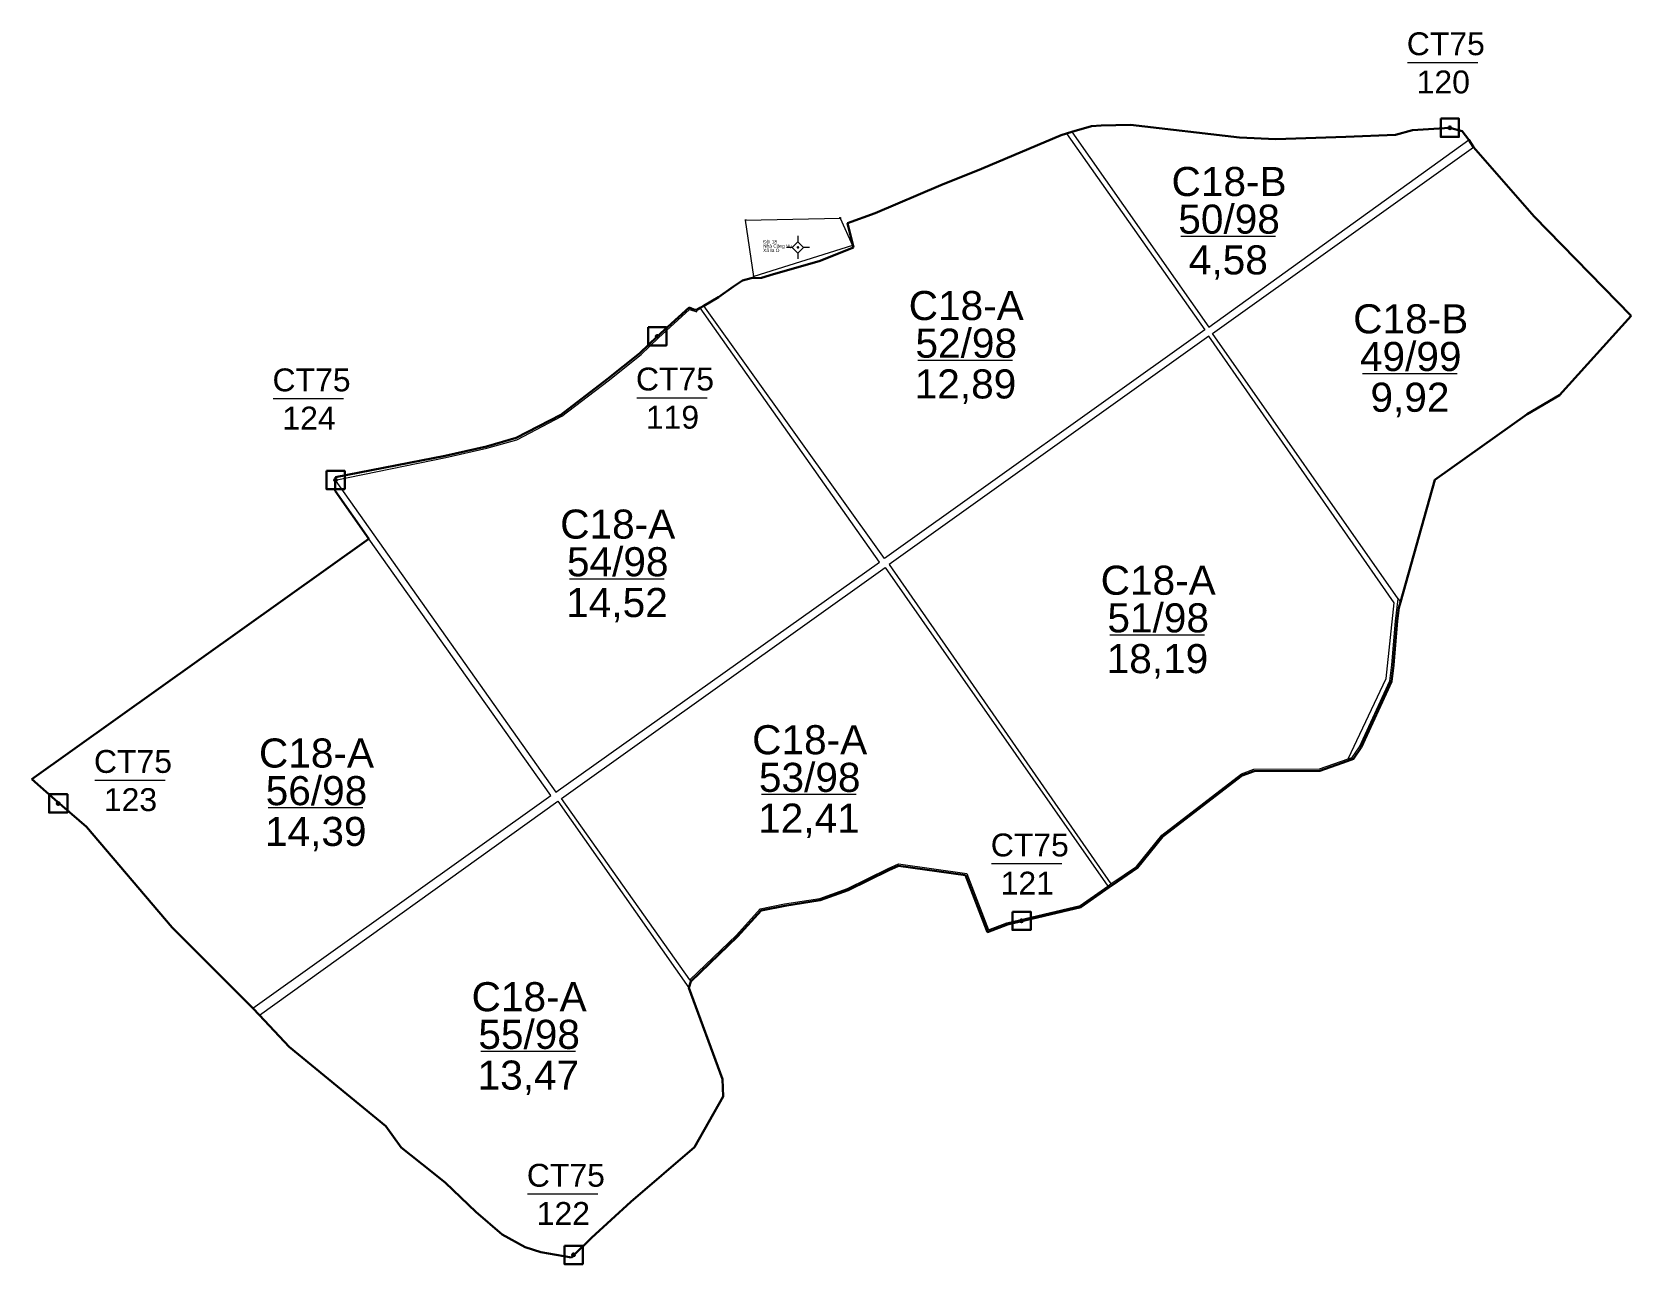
# Model space of a CAD drawing. Header units: metres. Extents: x 389812 to 396485, y 1540323 to 1543563.
# Drawn here: x 389812 to 391561, y 1540323 to 1541670 of the extents above; entities that cross this region are included whole.
import ezdxf
from ezdxf.enums import TextEntityAlignment as Align

# ---------------------------------------------------------------- set-up
doc = ezdxf.new("R2010")
doc.units = ezdxf.units.M
doc.header["$MEASUREMENT"] = 0
doc.layers.add('RanhOne', color=1, linetype='Continuous', lineweight=0)
doc.styles.add('Style-Arial', font='arial.ttf')
doc.styles.add('Style-vnarial', font='vnarial.shx')

# ---------------------------------------------------------------- blocks, each defined once
blk = doc.blocks.new('*U0')
at = {"color": 0, "linetype": 'Continuous', "lineweight": -2, "ltscale": 10, "flags": 128}
blk.add_lwpolyline([(-150, 150), (150, 150), (150, -150), (-150, -150), (-150, 150)], close=True, dxfattribs=at)
at = {"color": 0, "linetype": 'Continuous', "lineweight": -2, "ltscale": 10}
blk.add_circle((-0.02828, 0.016065), 22.5, dxfattribs=at)
blk = doc.blocks.new('*U29')
at = {"layer": 'RanhOne', "color": 3, "linetype": 'Continuous', "lineweight": 13}
blk.add_line((-61.590481, 0.735993), (61.441778, 0.735993), dxfattribs=at)
at = {"layer": 'RanhOne', "color": 3, "linetype": 'Continuous', "lineweight": 13, "style": 'Style-vnarial'}
for s, p in [('CT75', (-62.927429, 13.404383)), ('120', (-45.630649, -53.404347))]:
    blk.add_text(s, height=40, dxfattribs=at).set_placement(p)
blk = doc.blocks.new('*U30')
at = {"layer": 'RanhOne', "color": 3, "linetype": 'Continuous', "lineweight": 13}
blk.add_line((-61.590481, 0.735993), (61.441778, 0.735993), dxfattribs=at)
at = {"layer": 'RanhOne', "color": 3, "linetype": 'Continuous', "lineweight": 13, "style": 'Style-vnarial'}
for s, p in [('CT75', (-62.927429, 13.404383)), ('121', (-45.630649, -53.404347))]:
    blk.add_text(s, height=40, dxfattribs=at).set_placement(p)
blk = doc.blocks.new('*U31')
at = {"layer": 'RanhOne', "color": 3, "linetype": 'Continuous', "lineweight": 13}
blk.add_line((-61.590481, 0.735993), (61.441778, 0.735993), dxfattribs=at)
at = {"layer": 'RanhOne', "color": 3, "linetype": 'Continuous', "lineweight": 13, "style": 'Style-vnarial'}
for s, p in [('CT75', (-62.927429, 13.404383)), ('122', (-45.630649, -53.404347))]:
    blk.add_text(s, height=40, dxfattribs=at).set_placement(p)
blk = doc.blocks.new('*U32')
at = {"layer": 'RanhOne', "color": 3, "linetype": 'Continuous', "lineweight": 13}
blk.add_line((-61.590481, 0.735993), (61.441778, 0.735993), dxfattribs=at)
at = {"layer": 'RanhOne', "color": 3, "linetype": 'Continuous', "lineweight": 13, "style": 'Style-vnarial'}
for s, p in [('CT75', (-62.927429, 13.404383)), ('123', (-45.630649, -53.404347))]:
    blk.add_text(s, height=40, dxfattribs=at).set_placement(p)
blk = doc.blocks.new('*U33')
at = {"layer": 'RanhOne', "color": 3, "linetype": 'Continuous', "lineweight": 13}
blk.add_line((-61.590481, 0.735993), (61.441778, 0.735993), dxfattribs=at)
at = {"layer": 'RanhOne', "color": 3, "linetype": 'Continuous', "lineweight": 13, "style": 'Style-vnarial'}
for s, p in [('CT75', (-62.927429, 13.404383)), ('124', (-45.630649, -53.404347))]:
    blk.add_text(s, height=40, dxfattribs=at).set_placement(p)
blk = doc.blocks.new('*U34')
at = {"layer": 'RanhOne', "color": 3, "linetype": 'Continuous', "lineweight": 13}
blk.add_line((-61.590481, 0.735993), (61.441778, 0.735993), dxfattribs=at)
at = {"layer": 'RanhOne', "color": 3, "linetype": 'Continuous', "lineweight": 13, "style": 'Style-vnarial'}
for s, p in [('CT75', (-62.927429, 13.404383)), ('119', (-45.630649, -53.404347))]:
    blk.add_text(s, height=40, dxfattribs=at).set_placement(p)
blk = doc.blocks.new('*U35')
at = {"layer": 'RanhOne', "color": 3, "linetype": 'Continuous', "lineweight": 13}
blk.add_line((-66.520877, -1.660429), (63.750129, -1.660429), dxfattribs=at)
at = {"layer": 'RanhOne', "color": 3, "linetype": 'Continuous', "lineweight": 13, "style": 'Style-Arial'}
blk.add_text('14,39', height=40, dxfattribs=at).set_placement((-1.025137, -54.422685), align=Align.CENTER)
at = {"layer": 'RanhOne', "color": 3, "linetype": 'Continuous', "lineweight": 13, "insert": (-0.000029, 1.089388), "char_height": 40, "attachment_point": 8, "line_spacing_factor": 0.776524, "style": 'Style-Arial'}
blk.add_mtext('C18-A\\P56/98', dxfattribs=at)
blk = doc.blocks.new('*U36')
at = {"layer": 'RanhOne', "color": 3, "linetype": 'Continuous', "lineweight": 13}
blk.add_line((-66.520877, -1.660429), (63.750129, -1.660429), dxfattribs=at)
at = {"layer": 'RanhOne', "color": 3, "linetype": 'Continuous', "lineweight": 13, "style": 'Style-Arial'}
blk.add_text('13,47', height=40, dxfattribs=at).set_placement((-1.025137, -54.422685), align=Align.CENTER)
at = {"layer": 'RanhOne', "color": 3, "linetype": 'Continuous', "lineweight": 13, "insert": (-0.000029, 1.089388), "char_height": 40, "attachment_point": 8, "line_spacing_factor": 0.776524, "style": 'Style-Arial'}
blk.add_mtext('C18-A\\P55/98', dxfattribs=at)
blk = doc.blocks.new('*U37')
at = {"layer": 'RanhOne', "color": 3, "linetype": 'Continuous', "lineweight": 13}
blk.add_line((-66.520877, -1.660429), (63.750129, -1.660429), dxfattribs=at)
at = {"layer": 'RanhOne', "color": 3, "linetype": 'Continuous', "lineweight": 13, "style": 'Style-Arial'}
blk.add_text('14,52', height=40, dxfattribs=at).set_placement((-1.025137, -54.422685), align=Align.CENTER)
at = {"layer": 'RanhOne', "color": 3, "linetype": 'Continuous', "lineweight": 13, "insert": (-0.000029, 1.089388), "char_height": 40, "attachment_point": 8, "line_spacing_factor": 0.776524, "style": 'Style-Arial'}
blk.add_mtext('C18-A\\P54/98', dxfattribs=at)
blk = doc.blocks.new('*U38')
at = {"layer": 'RanhOne', "color": 3, "linetype": 'Continuous', "lineweight": 13}
blk.add_line((-66.520877, -1.660429), (63.750129, -1.660429), dxfattribs=at)
at = {"layer": 'RanhOne', "color": 3, "linetype": 'Continuous', "lineweight": 13, "style": 'Style-Arial'}
blk.add_text('12,41', height=40, dxfattribs=at).set_placement((-1.025137, -54.422685), align=Align.CENTER)
at = {"layer": 'RanhOne', "color": 3, "linetype": 'Continuous', "lineweight": 13, "insert": (-0.000029, 1.089388), "char_height": 40, "attachment_point": 8, "line_spacing_factor": 0.776524, "style": 'Style-Arial'}
blk.add_mtext('C18-A\\P53/98', dxfattribs=at)
blk = doc.blocks.new('*U39')
at = {"layer": 'RanhOne', "color": 3, "linetype": 'Continuous', "lineweight": 13}
blk.add_line((-66.520877, -1.660429), (63.750129, -1.660429), dxfattribs=at)
at = {"layer": 'RanhOne', "color": 3, "linetype": 'Continuous', "lineweight": 13, "style": 'Style-Arial'}
blk.add_text('12,89', height=40, dxfattribs=at).set_placement((-1.025137, -54.422685), align=Align.CENTER)
at = {"layer": 'RanhOne', "color": 3, "linetype": 'Continuous', "lineweight": 13, "insert": (-0.000029, 1.089388), "char_height": 40, "attachment_point": 8, "line_spacing_factor": 0.776524, "style": 'Style-Arial'}
blk.add_mtext('C18-A\\P52/98', dxfattribs=at)
blk = doc.blocks.new('*U40')
at = {"layer": 'RanhOne', "color": 3, "linetype": 'Continuous', "lineweight": 13}
blk.add_line((-66.520877, -1.660429), (63.750129, -1.660429), dxfattribs=at)
at = {"layer": 'RanhOne', "color": 3, "linetype": 'Continuous', "lineweight": 13, "style": 'Style-Arial'}
blk.add_text('18,19', height=40, dxfattribs=at).set_placement((-1.025137, -54.422685), align=Align.CENTER)
at = {"layer": 'RanhOne', "color": 3, "linetype": 'Continuous', "lineweight": 13, "insert": (-0.000029, 1.089388), "char_height": 40, "attachment_point": 8, "line_spacing_factor": 0.776524, "style": 'Style-Arial'}
blk.add_mtext('C18-A\\P51/98', dxfattribs=at)
blk = doc.blocks.new('*U41')
at = {"layer": 'RanhOne', "color": 3, "linetype": 'Continuous', "lineweight": 13}
blk.add_line((-66.520877, -1.660429), (63.750129, -1.660429), dxfattribs=at)
at = {"layer": 'RanhOne', "color": 3, "linetype": 'Continuous', "lineweight": 13, "style": 'Style-Arial'}
blk.add_text('4,58', height=40, dxfattribs=at).set_placement((-1.025137, -54.422685), align=Align.CENTER)
at = {"layer": 'RanhOne', "color": 3, "linetype": 'Continuous', "lineweight": 13, "insert": (-0.000029, 1.089388), "char_height": 40, "attachment_point": 8, "line_spacing_factor": 0.776524, "style": 'Style-Arial'}
blk.add_mtext('C18-B\\P50/98', dxfattribs=at)
blk = doc.blocks.new('*U42')
at = {"layer": 'RanhOne', "color": 3, "linetype": 'Continuous', "lineweight": 13}
blk.add_line((-66.520877, -1.660429), (63.750129, -1.660429), dxfattribs=at)
at = {"layer": 'RanhOne', "color": 3, "linetype": 'Continuous', "lineweight": 13, "style": 'Style-Arial'}
blk.add_text('9,92', height=40, dxfattribs=at).set_placement((-1.025137, -54.422685), align=Align.CENTER)
at = {"layer": 'RanhOne', "color": 3, "linetype": 'Continuous', "lineweight": 13, "insert": (-0.000029, 1.089388), "char_height": 40, "attachment_point": 8, "line_spacing_factor": 0.776524, "style": 'Style-Arial'}
blk.add_mtext('C18-B\\P49/99', dxfattribs=at)
blk = doc.blocks.new('DDCT')
at = {"layer": 'RanhOne', "color": 5, "linetype": 'Continuous', "lineweight": 0}
for p, q in [((6.24, 0), (-6.24, 0)), ((0, -6.24), (0, 6.24))]:
    blk.add_line(p, q, dxfattribs=at)
blk = doc.blocks.new('CENTRD')
at = {"layer": 'RanhOne', "linetype": 'Continuous', "lineweight": 0}
h = blk.add_hatch(color=7, dxfattribs=at)
edge = h.paths.add_edge_path()
edge.add_arc((0, 0), 1.5, 0, 360)
at = {"layer": 'RanhOne', "color": 7, "linetype": 'Continuous', "lineweight": 0}
for p, q in [((-6.25, 0), (-12.5, 0)), ((0, 6.25), (-6.25, 0)), ((-6.25, 0), (0, -6.25)), ((0, 12.5), (0, 6.25)), ((6.25, 0), (0, 6.25)), ((0, -6.25), (6.25, 0)), ((12.5, 0), (6.25, 0)), ((0, -6.25), (0, -12.5))]:
    blk.add_line(p, q, dxfattribs=at)

msp = doc.modelspace()

# ---------------------------------------------------------------- linework, layer by layer
at = {"layer": 'RanhOne', "color": 3, "linetype": 'Continuous', "lineweight": 30}
for p, q in [((390949.3926, 1541561.1392), (390970.84, 1541567.2)), ((390970.84, 1541567.2), (390981.4, 1541568.08)), ((390981.4, 1541568.08), (391013.31, 1541568.56)), ((391013.31, 1541568.56), (391132.62, 1541554.87)), ((391322.05, 1541562.96), (391362.856, 1541565.504)), ((391362.856, 1541565.504), (391376.291, 1541561.776)), ((390850.43, 1541520.54), (390937.56, 1541557.38)), ((390937.56, 1541557.38), (390943.4452, 1541559.2503)), ((390943.4452, 1541559.2503), (390949.3926, 1541561.1392)), ((391132.62, 1541554.87), (391172.39, 1541552.8)), ((391172.39, 1541552.8), (391248.96, 1541555.49)), ((391248.96, 1541555.49), (391303.31, 1541557.68)), ((391303.31, 1541557.68), (391322.05, 1541562.96)), ((391376.291, 1541561.776), (391383.472, 1541552.367)), ((391383.472, 1541552.367), (391388.536, 1541544.142)), ((391388.536, 1541544.142), (391454.833, 1541468.241)), ((390806.04, 1541502.6), (390850.43, 1541520.54)), ((390734.28, 1541472.2), (390806.04, 1541502.6)), ((390703.77, 1541461.09), (390734.28, 1541472.2)), ((390703.77, 1541461.09), (390710.47, 1541434.5)), ((391454.833, 1541468.241), (391560.93, 1541359.749)), ((390672.95, 1541419.61), (390710.47, 1541434.5)), ((390622.78, 1541405.29), (390672.95, 1541419.61)), ((390562.762, 1541380.219), (390579.084, 1541391.756)), ((390579.084, 1541391.756), (390589.182, 1541398.362)), ((390589.182, 1541398.362), (390598.596, 1541401.072)), ((390598.596, 1541401.072), (390609.897, 1541401.333)), ((390609.897, 1541401.333), (390622.78, 1541405.29)), ((390542.841, 1541368.361), (390546.643, 1541370.817)), ((390546.643, 1541370.817), (390562.762, 1541380.219)), ((390495.727, 1541337.325), (390530.701, 1541368.877)), ((390530.701, 1541368.877), (390535.819, 1541366.811)), ((390535.819, 1541366.811), (390538.93, 1541366.46)), ((390538.93, 1541366.46), (390542.841, 1541368.361)), ((391482.534, 1541272.866), (391560.93, 1541359.749)), ((390476.704, 1541318.961), (390495.727, 1541337.325)), ((390440.941, 1541290.455), (390476.704, 1541318.961)), ((390390.266, 1541251.593), (390440.941, 1541290.455)), ((391447.354, 1541252.244), (391482.534, 1541272.866)), ((390341.28, 1541226.228), (390390.266, 1541251.593)), ((391346.254, 1541180.386), (391447.354, 1541252.244)), ((390263.916, 1541206.7), (390308.889, 1541216.91)), ((390308.889, 1541216.91), (390341.28, 1541226.228)), ((390143.6753, 1541183.3351), (390263.916, 1541206.7)), ((390143.52, 1541168.46), (390143.641, 1541180.05)), ((390143.641, 1541180.05), (390143.6753, 1541183.3351)), ((391308.888, 1541046.646), (391346.254, 1541180.386)), ((390143.52, 1541168.46), (390180.378, 1541116.03)), ((389811.837, 1540852.977), (390180.378, 1541116.03)), ((391305.18, 1541025.84), (391307.072, 1541040.429)), ((391307.072, 1541040.429), (391308.888, 1541046.646)), ((391301.255, 1540977.816), (391305.18, 1541025.84)), ((391298.92, 1540959.923), (391301.255, 1540977.816)), ((391265.587, 1540887.561), (391298.92, 1540959.923)), ((391257.342, 1540875.196), (391265.587, 1540887.561)), ((391220.437, 1540862.341), (391250.4861, 1540872.8079)), ((391250.4861, 1540872.8079), (391257.342, 1540875.196)), ((389811.837, 1540852.977), (389836.844, 1540830.814)), ((391048.971, 1540790.549), (391135.73, 1540857.181)), ((391135.73, 1540857.181), (391148.682, 1540861.938)), ((391148.682, 1540861.938), (391220.437, 1540862.341)), ((389836.844, 1540830.814), (389871.505, 1540801.119)), ((389871.505, 1540801.119), (389965.131, 1540690.835)), ((391021.248, 1540756.053), (391048.971, 1540790.549)), ((390704.688, 1540731.809), (390749.083, 1540753.542)), ((390749.083, 1540753.542), (390759.806, 1540758.496)), ((390759.806, 1540758.496), (390832.884, 1540748.012)), ((390832.884, 1540748.012), (390856.2751, 1540687.7087)), ((390993.166, 1540736.886), (391021.248, 1540756.053)), ((390674.043, 1540720.633), (390704.688, 1540731.809)), ((390959.258, 1540713.063), (390989.685, 1540734.778)), ((390989.685, 1540734.778), (390993.166, 1540736.886)), ((390583.732, 1540680.953), (390609.439, 1540709.524)), ((390609.439, 1540709.524), (390635.293, 1540714.646)), ((390635.293, 1540714.646), (390674.043, 1540720.633)), ((390878.778, 1540694.22), (390959.258, 1540713.063)), ((389965.131, 1540690.835), (390053.25, 1540602.709)), ((390856.993, 1540685.842), (390878.778, 1540694.22)), ((390532.579, 1540631.947), (390583.732, 1540680.953)), ((390856.2751, 1540687.7087), (390856.993, 1540685.842)), ((390530.352, 1540624.811), (390532.579, 1540631.947)), ((390530.352, 1540624.811), (390567.164, 1540525.061)), ((390053.25, 1540602.709), (390060.562, 1540594.946)), ((390060.562, 1540594.946), (390093.22, 1540560.469)), ((390093.22, 1540560.469), (390198.802, 1540473.688)), ((390567.164, 1540525.061), (390567.988, 1540506.182)), ((390536.492, 1540450.65), (390567.988, 1540506.182)), ((390198.802, 1540473.688), (390215.843, 1540450.313)), ((390215.843, 1540450.313), (390249.204, 1540423.64)), ((390467.055, 1540390.732), (390536.492, 1540450.65)), ((390249.204, 1540423.64), (390264.078, 1540411.746)), ((390264.078, 1540411.746), (390297.461, 1540380.121)), ((390297.461, 1540380.121), (390325.99, 1540355.328)), ((390423.73, 1540351.627), (390467.055, 1540390.732)), ((390325.99, 1540355.328), (390351.438, 1540341.138)), ((390351.438, 1540341.138), (390368.565, 1540335.849)), ((390402.167, 1540330.119), (390423.73, 1540351.627)), ((390368.565, 1540335.849), (390402.167, 1540330.119))]:
    msp.add_line(p, q, dxfattribs=at)
at = {"layer": 'RanhOne', "color": 3, "linetype": 'Continuous', "lineweight": 0}
for p, q in [((390943.4452, 1541559.2503), (390949.3926, 1541561.1392)), ((391383.472, 1541552.367), (391388.536, 1541544.142)), ((390542.841, 1541368.361), (390546.643, 1541370.817)), ((390538.93, 1541366.46), (390542.841, 1541368.361)), ((391306.334, 1541050.2895), (391308.888, 1541046.646)), ((390988.6973, 1540736.1908), (390992.0252, 1540738.5285)), ((390530.352, 1540624.811), (390532.579, 1540631.947)), ((390531.4109, 1540633.5977), (390532.579, 1540631.947)), ((390053.25, 1540602.709), (390060.562, 1540594.946))]:
    msp.add_line(p, q, dxfattribs=at)
at = {"layer": 'RanhOne', "color": 3, "linetype": 'Continuous', "lineweight": 0, "flags": 128}
for points in [[(390949.3926, 1541561.1392), (390970.84, 1541567.2), (390981.4, 1541568.08), (391013.31, 1541568.56), (391132.62, 1541554.87), (391172.39, 1541552.8), (391248.96, 1541555.49), (391303.31, 1541557.68), (391322.05, 1541562.96), (391362.856, 1541565.504), (391376.291, 1541561.776), (391383.472, 1541552.367)], [(390943.4452, 1541559.2503), (391094.921, 1541344.509), (390744.245, 1541094.485), (390546.643, 1541370.817)], [(390546.643, 1541370.817), (390562.762, 1541380.219), (390579.084, 1541391.756), (390589.182, 1541398.362), (390598.596, 1541401.072), (390609.897, 1541401.333), (390622.78, 1541405.29), (390672.95, 1541419.61), (390710.47, 1541434.5), (390703.77, 1541461.09), (390734.28, 1541472.2), (390806.04, 1541502.6), (390850.43, 1541520.54), (390937.56, 1541557.38), (390943.4452, 1541559.2503)], [(390949.3926, 1541561.1392), (391099.235, 1541347.386), (391383.472, 1541552.367)], [(391306.334, 1541050.2895), (391103.018, 1541340.342), (391388.536, 1541544.142)], [(391308.888, 1541046.646), (391346.254, 1541180.386), (391447.354, 1541252.244), (391482.534, 1541272.866), (391560.93, 1541359.749), (391454.833, 1541468.241), (391388.536, 1541544.142)], [(390143.641, 1541180.05), (390143.6753, 1541183.3351), (390263.916, 1541206.7), (390308.889, 1541216.91), (390341.28, 1541226.228), (390390.266, 1541251.593), (390440.941, 1541290.455), (390476.704, 1541318.961), (390495.727, 1541337.325), (390530.701, 1541368.877), (390535.819, 1541366.811), (390538.93, 1541366.46)], [(390143.641, 1541180.05), (390384.827, 1540838.974), (390738.984, 1541090.271), (390542.841, 1541368.361)], [(390143.641, 1541180.05), (390264.3537, 1541204.7485), (390309.3873, 1541214.9722), (390342.0235, 1541224.3608), (390391.3427, 1541249.8983), (390442.173, 1541288.8794), (390478.0248, 1541317.4562), (390497.1161, 1541335.8861), (390531.2104, 1541366.6429), (390539.1086, 1541364.3231), (390538.93, 1541366.46)], [(391251.6515, 1540875.3317), (391292.9986, 1540963.108), (391301.8061, 1541045.8668), (391099.076, 1541337.628), (390749.364, 1541087.902), (390992.0252, 1540738.5285)], [(390143.641, 1541180.05), (390143.52, 1541168.46), (390180.378, 1541116.03)], [(390053.25, 1540602.709), (389965.131, 1540690.835), (389871.505, 1540801.119), (389836.844, 1540830.814), (389811.837, 1540852.977), (390180.378, 1541116.03)], [(390053.25, 1540602.709), (390379.423, 1540835.302), (390180.378, 1541116.03)], [(390531.4109, 1540633.5977), (390391.037, 1540831.97), (390745.022, 1541084.747), (390988.6973, 1540736.1908)], [(390532.579, 1540631.947), (390583.732, 1540680.953), (390609.439, 1540709.524), (390635.293, 1540714.646), (390674.043, 1540720.633), (390704.688, 1540731.809), (390749.083, 1540753.542), (390759.806, 1540758.496), (390832.884, 1540748.012), (390856.2751, 1540687.7087), (390856.993, 1540685.842), (390878.778, 1540694.22), (390959.258, 1540713.063), (390989.685, 1540734.778), (390993.166, 1540736.886), (391021.248, 1540756.053), (391048.971, 1540790.549), (391135.73, 1540857.181), (391148.682, 1540861.938), (391220.437, 1540862.341), (391250.4861, 1540872.8079), (391257.342, 1540875.196), (391265.587, 1540887.561), (391298.92, 1540959.923), (391301.255, 1540977.816), (391305.18, 1541025.84), (391307.072, 1541040.429), (391308.888, 1541046.646)], [(391251.6515, 1540875.3317), (391255.9787, 1540876.839), (391263.836, 1540888.5401), (391296.9762, 1540960.4835), (391299.2656, 1540978.027), (391303.1905, 1541026.0502), (391306.334, 1541050.2895)], [(390992.0252, 1540738.5285), (391019.8751, 1540757.5374), (391047.5624, 1540791.989), (391134.7539, 1540858.9531), (391148.3209, 1540863.936), (391220.0932, 1540864.3391), (391251.6515, 1540875.3317)], [(390060.562, 1540594.946), (390386.907, 1540829.006), (390530.352, 1540624.811)], [(390531.4109, 1540633.5977), (390582.2949, 1540682.3459), (390608.3974, 1540711.3565), (390634.9458, 1540716.6161), (390673.5429, 1540722.5795), (390703.9035, 1540733.6518), (390748.2238, 1540755.3482), (390759.5043, 1540760.5598), (390834.3257, 1540749.8256), (390858.1397, 1540688.432), (390878.1883, 1540696.136), (390958.4176, 1540714.9203), (390988.6973, 1540736.1908)], [(390530.352, 1540624.811), (390567.164, 1540525.061), (390567.988, 1540506.182), (390536.492, 1540450.65), (390467.055, 1540390.732), (390423.73, 1540351.627), (390402.167, 1540330.119), (390368.565, 1540335.849), (390351.438, 1540341.138), (390325.99, 1540355.328), (390297.461, 1540380.121), (390264.078, 1540411.746), (390249.204, 1540423.64), (390215.843, 1540450.313), (390198.802, 1540473.688), (390093.22, 1540560.469), (390060.562, 1540594.946)]]:
    msp.add_lwpolyline(points, dxfattribs=at)
at = {"layer": 'RanhOne', "color": 7, "linetype": 'Continuous', "lineweight": 0, "flags": 128}
msp.add_lwpolyline([(390709.31, 1541436.72), (390601.27, 1541402.63), (390592.39, 1541464.31), (390695.84, 1541466.64), (390709.31, 1541436.72)], dxfattribs=at)

# ---------------------------------------------------------------- block references
at = {"layer": 'RanhOne', "color": 3, "linetype": 'Continuous', "lineweight": 13}
for name, p, xscale, yscale, zscale in [('*U29', (391354.960925, 1541636.435015), 0.625, 0.625, 0.625), ('*U41', (391121.277212, 1541448.333845), 0.794896, 0.794896, 0.794896), ('*U39', (390833.760703, 1541312.673884), 0.794896, 0.794896, 0.794896), ('*U42', (391319.954351, 1541298.138888), 0.794896, 0.794896, 0.794896), ('*U33', (390114.268831, 1541268.85004), 0.625, 0.625, 0.625), ('*U34', (390511.819852, 1541269.787333), 0.625, 0.625, 0.625), ('*U37', (390452.559039, 1541073.653953), 0.794896, 0.794896, 0.794896), ('*U40', (391043.74467, 1541012.283971), 0.794896, 0.794896, 0.794896), ('*U38', (390662.543006, 1540837.864021), 0.794896, 0.794896, 0.794896), ('*U32', (389918.956331, 1540851.601959), 0.625, 0.625, 0.625), ('*U35', (390123.045736, 1540823.329025), 0.794896, 0.794896, 0.794896), ('*U30', (390899.925719, 1540760.256733), 0.625, 0.625, 0.625), ('*U36', (390355.643361, 1540556.854102), 0.794896, 0.794896, 0.794896), ('*U31', (390392.456865, 1540399.055411), 0.625, 0.625, 0.625)]:
    msp.add_blockref(name, p, dxfattribs=dict(at, xscale=xscale, yscale=yscale, zscale=zscale))
at = {"layer": 'RanhOne', "color": 3, "linetype": 'Continuous', "lineweight": 30, "ltscale": 0.666667, "xscale": 0.066667, "yscale": 0.066667, "zscale": 0.066667}
for p in [(391362.744, 1541565.488), (390495.783, 1541337.35), (390143.88, 1541180.282), (389840.61, 1540826.522), (390894.3085, 1540698.166), (390404.268, 1540332.899)]:
    msp.add_blockref('*U0', p, dxfattribs=at)
at = {"layer": 'RanhOne', "color": 5, "linetype": 'Continuous', "lineweight": 0, "xscale": 0.15, "yscale": 0.15, "zscale": 0.15}
for p in [(390592.39, 1541464.31), (390695.84, 1541466.64), (390709.31, 1541436.72), (390601.27, 1541402.63)]:
    msp.add_blockref('DDCT', p, dxfattribs=at)
at = {"layer": 'RanhOne', "color": 7, "linetype": 'Continuous', "lineweight": 0}
msp.add_blockref('CENTRD', (390649.68, 1541434.63), dxfattribs=at)

# ---------------------------------------------------------------- texts
at = {"layer": 'RanhOne', "color": 3, "linetype": 'Continuous', "lineweight": 0, "style": 'Style-Arial'}
for s, p in [('4', (390592.39, 1541464.31)), ('1', (390695.84, 1541466.64)), ('2', (390709.31, 1541436.72)), ('3', (390601.27, 1541402.63))]:
    msp.add_text(s, height=0.75, dxfattribs=at).set_placement(p, align=Align.TOP_LEFT)
at = {"layer": 'RanhOne', "color": 7, "linetype": 'Continuous', "lineweight": 0, "insert": (390611.589398, 1541429.441779), "char_height": 3.769016, "attachment_point": 7, "line_spacing_factor": 0.75, "style": 'Style-Arial'}
msp.add_mtext('Đội 18\\PNhà Công Vụ\\PXã Ia O', dxfattribs=at)

doc.saveas('drawing.dxf')
